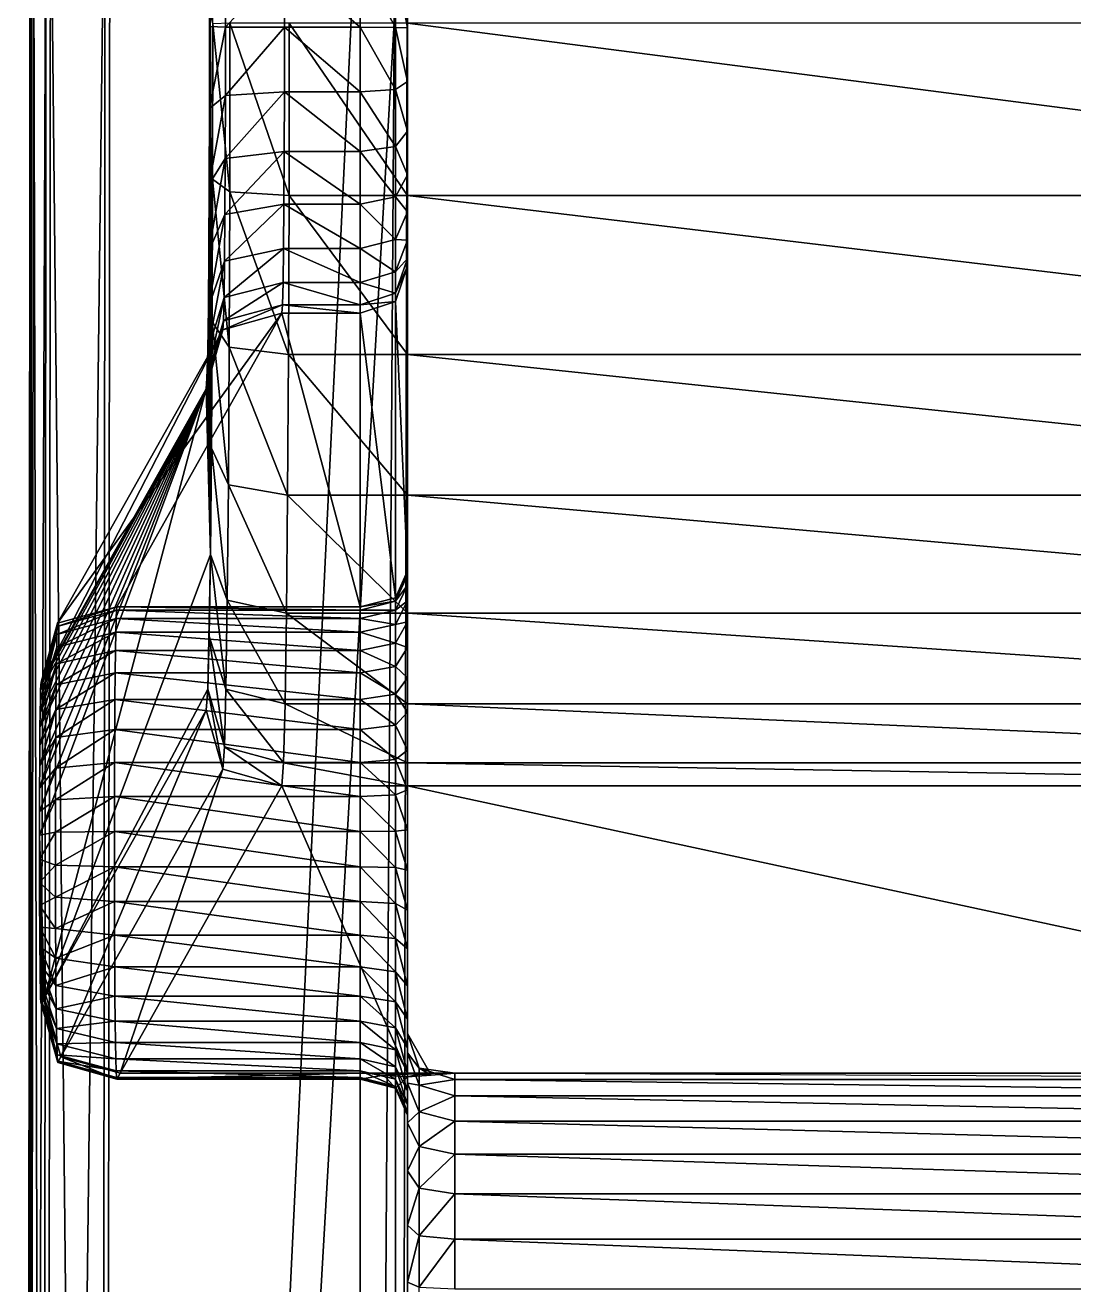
# Model space of a CAD drawing. Header units: metres. Extents: x -3624 to -92, y -1406 to 909.
# Drawn here: x -136.81 to -114.64, y 866.9 to 893.55 of the extents above; entities that cross this region are included whole.
import ezdxf

# ---------------------------------------------------------------- set-up
doc = ezdxf.new("R2010")
doc.units = ezdxf.units.M

msp = doc.modelspace()

# ---------------------------------------------------------------- linework, layer by layer
for points in [[(-132.895, 882.355, -11.167), (-132.896, 904.719, -10.972), (-132.912, 895.254, -9.413)], [(-132.895, 882.355, -11.167), (-132.843, 893.584, -16.406), (-132.896, 904.719, -10.972)], [(-136.679, 904.349, 374.429), (-136.8, 785.897, 386.853), (-136.81, 771.043, 387.781)], [(-136.679, 904.349, 374.429), (-136.81, 771.043, 387.781), (-136.741, 774.42, 380.827)], [(-136.679, 904.349, 374.429), (-136.7, 900.581, 376.565), (-136.8, 785.897, 386.853)], [(-136.679, 904.349, 374.429), (-136.741, 774.42, 380.827), (-136.739, 778.05, 380.623)], [(-136.679, 904.349, 374.429), (-136.739, 778.05, 380.623), (-136.737, 781.677, 380.374)], [(-136.679, 904.349, 374.429), (-136.737, 781.677, 380.374), (-136.734, 785.295, 380.079)], [(-136.679, 904.349, 374.429), (-136.734, 785.295, 380.079), (-136.637, 897.858, 370.232)], [(-136.7, 900.581, 376.565), (-136.704, 898.278, 377.021), (-136.8, 785.897, 386.853)], [(-128.727, 893.502, -6.995), (-128.727, 897.366, -5.108), (-128.727, 899.025, 366.645)], [(-128.727, 882.01, 353.706), (-128.727, 893.502, -6.995), (-128.727, 899.025, 366.645)], [(-128.727, 881.919, 354.549), (-128.727, 882.01, 353.706), (-128.727, 899.025, 366.645)], [(-128.727, 881.704, 355.386), (-128.727, 881.919, 354.549), (-128.727, 899.025, 366.645)], [(-128.727, 881.372, 356.175), (-128.727, 881.704, 355.386), (-128.727, 899.025, 366.645)], [(-128.727, 880.93, 356.906), (-128.727, 881.372, 356.175), (-128.727, 899.025, 366.645)], [(-128.727, 880.384, 357.566), (-128.727, 880.93, 356.906), (-128.727, 899.025, 366.645)], [(-128.727, 879.744, 358.146), (-128.727, 880.384, 357.566), (-128.727, 899.025, 366.645)], [(-128.727, 879.014, 358.632), (-128.727, 879.744, 358.146), (-128.727, 899.025, 366.645)], [(-128.727, 878.211, 358.984), (-128.727, 879.014, 358.632), (-128.727, 899.025, 366.645)], [(-128.727, 877.377, 359.211), (-128.727, 878.211, 358.984), (-128.727, 899.025, 366.645)], [(-128.727, 876.527, 359.313), (-128.727, 877.377, 359.211), (-128.727, 899.025, 366.645)], [(-128.727, 875.673, 359.291), (-128.727, 876.527, 359.313), (-128.727, 899.025, 366.645)], [(-128.727, 874.83, 359.143), (-128.727, 875.673, 359.291), (-128.727, 899.025, 366.645)], [(-128.727, 899.025, 366.645), (-128.727, 898.999, 367.01), (-128.727, 785.077, 377.504)], [(-128.727, 899.025, 366.645), (-128.727, 785.077, 377.504), (-128.727, 508.727, 368.046)], [(-128.727, 874.83, 359.143), (-128.727, 899.025, 366.645), (-128.727, 508.727, 368.046)], [(-128.727, 898.999, 367.01), (-128.727, 898.898, 367.328), (-128.727, 785.077, 377.504)], [(-128.727, 898.898, 367.328), (-128.727, 898.731, 367.612), (-128.727, 785.077, 377.504)], [(-128.727, 898.731, 367.612), (-128.727, 898.509, 367.855), (-128.727, 785.077, 377.504)], [(-136.8, 785.897, 386.853), (-136.704, 898.278, 377.021), (-136.366, 898.455, 378.264)], [(-136.366, 898.455, 378.264), (-136.463, 786.003, 388.102), (-136.8, 785.897, 386.853)], [(-136.463, 786.003, 388.102), (-136.366, 898.455, 378.264), (-135.12, 898.504, 378.623)], [(-135.12, 898.504, 378.623), (-135.216, 786.032, 388.463), (-136.463, 786.003, 388.102)], [(-128.727, 898.504, 378.623), (-128.727, 786.032, 388.463), (-135.216, 786.032, 388.463)], [(-135.216, 786.032, 388.463), (-135.12, 898.504, 378.623), (-128.727, 898.504, 378.623)], [(-128.727, 898.509, 367.855), (-128.727, 898.24, 368.046), (-128.727, 785.077, 377.504)], [(-100.545, 898.504, 378.623), (-100.545, 786.032, 388.463), (-128.727, 786.032, 388.463)], [(-128.727, 786.032, 388.463), (-128.727, 898.504, 378.623), (-100.545, 898.504, 378.623)], [(-128.727, 898.24, 368.046), (-128.727, 897.933, 368.174), (-128.727, 785.077, 377.504)], [(-136.637, 897.858, 370.232), (-136.734, 785.295, 380.079), (-136.372, 785.19, 378.837)], [(-136.372, 785.19, 378.837), (-136.275, 897.682, 368.996), (-136.637, 897.858, 370.232)], [(-128.727, 897.933, 368.174), (-128.727, 897.571, 368.231), (-128.727, 785.077, 377.504)], [(-136.275, 897.682, 368.996), (-136.372, 785.19, 378.837), (-135.118, 785.161, 378.501)], [(-135.118, 785.161, 378.501), (-135.022, 897.632, 368.661), (-136.275, 897.682, 368.996)], [(-135.118, 785.161, 378.501), (-129.727, 785.161, 378.501), (-129.727, 897.632, 368.661)], [(-129.727, 897.632, 368.661), (-135.022, 897.632, 368.661), (-135.118, 785.161, 378.501)], [(-128.977, 897.617, 368.554), (-129.727, 897.632, 368.661), (-129.727, 785.161, 378.501)], [(-129.727, 785.161, 378.501), (-128.977, 785.14, 378.252), (-128.977, 897.617, 368.554)], [(-128.727, 897.571, 368.231), (-128.977, 897.617, 368.554), (-128.977, 785.14, 378.252)], [(-128.977, 785.14, 378.252), (-128.727, 785.077, 377.504), (-128.727, 897.571, 368.231)], [(-128.727, 893.502, -6.995), (-128.727, 895.681, -6.473), (-128.727, 897.366, -5.108)], [(-128.727, 893.502, -6.995), (-128.727, 894.64, -6.854), (-128.727, 895.681, -6.473)], [(-132.91, 893.525, -9.627), (-132.912, 895.254, -9.413), (-132.574, 894.959, -8.187)], [(-132.895, 882.355, -11.167), (-132.912, 895.254, -9.413), (-132.91, 893.525, -9.627)], [(-132.574, 894.959, -8.187), (-132.572, 893.514, -8.366), (-132.91, 893.525, -9.627)], [(-132.572, 893.514, -8.366), (-132.574, 894.959, -8.187), (-131.327, 894.876, -7.832)], [(-131.327, 894.876, -7.832), (-131.325, 893.511, -8.001), (-132.572, 893.514, -8.366)], [(-131.327, 894.876, -7.832), (-129.727, 894.876, -7.832), (-129.727, 893.511, -8.001)], [(-129.727, 893.511, -8.001), (-131.325, 893.511, -8.001), (-131.327, 894.876, -7.832)], [(-129.727, 894.876, -7.832), (-128.977, 894.817, -7.588), (-128.977, 893.508, -7.75)], [(-128.977, 893.508, -7.75), (-129.727, 893.511, -8.001), (-129.727, 894.876, -7.832)], [(-128.977, 894.817, -7.588), (-128.727, 894.64, -6.854), (-128.727, 893.502, -6.995)], [(-128.727, 893.502, -6.995), (-128.977, 893.508, -7.75), (-128.977, 894.817, -7.588)], [(-132.912, 891.792, -9.444), (-132.91, 893.525, -9.627), (-132.572, 893.514, -8.366)], [(-132.895, 882.355, -11.167), (-132.91, 893.525, -9.627), (-132.912, 891.792, -9.444)], [(-132.572, 893.514, -8.366), (-132.574, 892.066, -8.212), (-132.912, 891.792, -9.444)], [(-132.895, 882.355, -11.167), (-132.857, 887.28, -15.014), (-132.843, 893.584, -16.406)], [(-132.857, 887.28, -15.014), (-132.847, 890.299, -16.059), (-132.843, 893.584, -16.406)], [(-132.843, 893.584, -16.406), (-132.847, 890.299, -16.059), (-132.485, 890.026, -17.283)], [(-132.485, 890.026, -17.283), (-132.481, 893.595, -17.661), (-132.843, 893.584, -16.406)], [(-132.574, 892.066, -8.212), (-132.572, 893.514, -8.366), (-131.325, 893.511, -8.001)], [(-131.325, 893.511, -8.001), (-131.327, 892.143, -7.856), (-132.574, 892.066, -8.212)], [(-132.481, 893.595, -17.661), (-132.485, 890.026, -17.283), (-131.231, 889.949, -17.615)], [(-131.231, 889.949, -17.615), (-131.227, 893.598, -18.001), (-132.481, 893.595, -17.661)], [(-129.727, 892.143, -7.856), (-131.327, 892.143, -7.856), (-131.325, 893.511, -8.001)], [(-131.325, 893.511, -8.001), (-129.727, 893.511, -8.001), (-129.727, 892.143, -7.856)], [(-131.227, 893.598, -18.001), (-131.231, 889.949, -17.615), (-128.727, 889.949, -17.615)], [(-128.727, 889.949, -17.615), (-128.727, 893.598, -18.001), (-131.227, 893.598, -18.001)], [(-129.727, 893.511, -8.001), (-128.977, 893.508, -7.75), (-128.977, 892.197, -7.611)], [(-128.977, 892.197, -7.611), (-129.727, 892.143, -7.856), (-129.727, 893.511, -8.001)], [(-128.977, 893.508, -7.75), (-128.727, 893.502, -6.995), (-128.727, 892.361, -6.874)], [(-128.727, 892.361, -6.874), (-128.977, 892.197, -7.611), (-128.977, 893.508, -7.75)], [(-100.545, 889.949, -17.615), (-100.545, 893.598, -18.001), (-128.727, 893.598, -18.001)], [(-128.727, 893.598, -18.001), (-128.727, 889.949, -17.615), (-100.545, 889.949, -17.615)], [(-128.727, 891.314, -6.512), (-128.727, 892.361, -6.874), (-128.727, 893.502, -6.995)], [(-128.727, 889.605, -5.176), (-128.727, 891.314, -6.512), (-128.727, 893.502, -6.995)], [(-128.727, 882.01, 353.706), (-128.727, 889.605, -5.176), (-128.727, 893.502, -6.995)], [(-132.578, 890.731, -7.751), (-132.574, 892.066, -8.212), (-131.327, 892.143, -7.856)], [(-131.327, 892.143, -7.856), (-131.331, 890.882, -7.42), (-132.578, 890.731, -7.751)], [(-129.727, 890.882, -7.42), (-131.331, 890.882, -7.42), (-131.327, 892.143, -7.856)], [(-131.327, 892.143, -7.856), (-129.727, 892.143, -7.856), (-129.727, 890.882, -7.42)], [(-129.727, 892.143, -7.856), (-128.977, 892.197, -7.611), (-128.977, 890.99, -7.193)], [(-128.977, 890.99, -7.193), (-129.727, 890.882, -7.42), (-129.727, 892.143, -7.856)], [(-128.977, 892.197, -7.611), (-128.727, 892.361, -6.874), (-128.727, 891.314, -6.512)], [(-128.727, 891.314, -6.512), (-128.977, 890.99, -7.193), (-128.977, 892.197, -7.611)], [(-132.917, 890.191, -8.89), (-132.912, 891.792, -9.444), (-132.574, 892.066, -8.212)], [(-132.574, 892.066, -8.212), (-132.578, 890.731, -7.751), (-132.917, 890.191, -8.89)], [(-132.895, 882.355, -11.167), (-132.912, 891.792, -9.444), (-132.917, 890.191, -8.89)], [(-128.977, 890.99, -7.193), (-128.727, 891.314, -6.512), (-128.727, 890.385, -5.936)], [(-128.727, 889.605, -5.176), (-128.727, 890.385, -5.936), (-128.727, 891.314, -6.512)], [(-132.585, 889.549, -7.018), (-132.578, 890.731, -7.751), (-131.331, 890.882, -7.42)], [(-131.331, 890.882, -7.42), (-131.338, 889.766, -6.729), (-132.585, 889.549, -7.018)], [(-129.727, 889.766, -6.729), (-131.338, 889.766, -6.729), (-131.331, 890.882, -7.42)], [(-131.331, 890.882, -7.42), (-129.727, 890.882, -7.42), (-129.727, 889.766, -6.729)], [(-129.727, 890.882, -7.42), (-128.977, 890.99, -7.193), (-128.977, 889.92, -6.531)], [(-128.977, 889.92, -6.531), (-129.727, 889.766, -6.729), (-129.727, 890.882, -7.42)], [(-128.727, 890.385, -5.936), (-128.977, 889.92, -6.531), (-128.977, 890.99, -7.193)], [(-132.926, 888.774, -8.013), (-132.917, 890.191, -8.89), (-132.578, 890.731, -7.751)], [(-132.578, 890.731, -7.751), (-132.585, 889.549, -7.018), (-132.926, 888.774, -8.013)], [(-132.847, 890.299, -16.059), (-132.857, 887.28, -15.014), (-132.496, 886.74, -16.147)], [(-132.496, 886.74, -16.147), (-132.485, 890.026, -17.283), (-132.847, 890.299, -16.059)], [(-128.977, 889.92, -6.531), (-128.727, 890.385, -5.936), (-128.727, 889.605, -5.176)], [(-132.895, 882.355, -11.167), (-132.917, 890.191, -8.89), (-132.926, 888.774, -8.013)], [(-132.485, 890.026, -17.283), (-132.496, 886.74, -16.147), (-131.243, 886.588, -16.453)], [(-131.243, 886.588, -16.453), (-131.231, 889.949, -17.615), (-132.485, 890.026, -17.283)], [(-132.595, 888.558, -6.053), (-132.585, 889.549, -7.018), (-131.338, 889.766, -6.729)], [(-131.338, 889.766, -6.729), (-131.347, 888.829, -5.816), (-132.595, 888.558, -6.053)], [(-129.727, 888.829, -5.816), (-131.347, 888.829, -5.816), (-131.338, 889.766, -6.729)], [(-131.338, 889.766, -6.729), (-129.727, 889.766, -6.729), (-129.727, 888.829, -5.816)], [(-131.231, 889.949, -17.615), (-131.243, 886.588, -16.453), (-128.727, 886.588, -16.453)], [(-128.727, 886.588, -16.453), (-128.727, 889.949, -17.615), (-131.231, 889.949, -17.615)], [(-129.727, 889.766, -6.729), (-128.977, 889.92, -6.531), (-128.977, 889.023, -5.656)], [(-128.977, 889.023, -5.656), (-129.727, 888.829, -5.816), (-129.727, 889.766, -6.729)], [(-128.727, 889.605, -5.176), (-128.977, 889.023, -5.656), (-128.977, 889.92, -6.531)], [(-100.545, 886.588, -16.453), (-100.545, 889.949, -17.615), (-128.727, 889.949, -17.615)], [(-128.727, 889.949, -17.615), (-128.727, 886.588, -16.453), (-100.545, 886.588, -16.453)], [(-132.937, 887.587, -6.856), (-132.926, 888.774, -8.013), (-132.585, 889.549, -7.018)], [(-132.585, 889.549, -7.018), (-132.595, 888.558, -6.053), (-132.937, 887.587, -6.856)], [(-128.977, 889.023, -5.656), (-128.727, 889.605, -5.176), (-128.727, 889.005, -4.263)], [(-128.727, 888.616, -3.225), (-128.727, 889.005, -4.263), (-128.727, 889.605, -5.176)], [(-128.727, 882.01, 353.706), (-128.727, 888.616, -3.225), (-128.727, 889.605, -5.176)], [(-129.727, 888.829, -5.816), (-128.977, 889.023, -5.656), (-128.977, 888.332, -4.605)], [(-128.727, 889.005, -4.263), (-128.977, 888.332, -4.605), (-128.977, 889.023, -5.656)], [(-128.977, 888.332, -4.605), (-128.727, 889.005, -4.263), (-128.727, 888.616, -3.225)], [(-132.895, 882.355, -11.167), (-132.926, 888.774, -8.013), (-132.937, 887.587, -6.856)], [(-132.606, 887.794, -4.89), (-132.595, 888.558, -6.053), (-131.347, 888.829, -5.816)], [(-131.347, 888.829, -5.816), (-131.358, 888.108, -4.719), (-132.606, 887.794, -4.89)], [(-129.727, 888.108, -4.719), (-131.358, 888.108, -4.719), (-131.347, 888.829, -5.816)], [(-131.347, 888.829, -5.816), (-129.727, 888.829, -5.816), (-129.727, 888.108, -4.719)], [(-128.977, 888.332, -4.605), (-129.727, 888.108, -4.719), (-129.727, 888.829, -5.816)], [(-132.95, 886.673, -5.463), (-132.937, 887.587, -6.856), (-132.595, 888.558, -6.053)], [(-132.595, 888.558, -6.053), (-132.606, 887.794, -4.89), (-132.95, 886.673, -5.463)], [(-128.727, 888.616, -3.225), (-128.977, 887.884, -3.409), (-128.977, 888.332, -4.605)], [(-128.977, 887.884, -3.409), (-128.727, 888.616, -3.225), (-128.727, 888.458, -2.031)], [(-128.727, 888.458, -2.031), (-128.977, 887.709, -2.087), (-128.977, 887.884, -3.409)], [(-128.977, 887.709, -2.087), (-128.727, 888.458, -2.031), (-128.727, 882.01, 353.706)], [(-128.727, 882.01, 353.706), (-128.727, 888.458, -2.031), (-128.727, 888.616, -3.225)], [(-129.727, 888.108, -4.719), (-128.977, 888.332, -4.605), (-128.977, 887.884, -3.409)], [(-132.619, 887.298, -3.568), (-132.606, 887.794, -4.89), (-131.358, 888.108, -4.719)], [(-131.358, 888.108, -4.719), (-131.37, 887.64, -3.47), (-132.619, 887.298, -3.568)], [(-129.727, 887.64, -3.47), (-131.37, 887.64, -3.47), (-131.358, 888.108, -4.719)], [(-131.358, 888.108, -4.719), (-129.727, 888.108, -4.719), (-129.727, 887.64, -3.47)], [(-128.977, 887.884, -3.409), (-129.727, 887.64, -3.47), (-129.727, 888.108, -4.719)], [(-129.727, 887.64, -3.47), (-128.977, 887.884, -3.409), (-128.977, 887.709, -2.087)], [(-132.966, 886.078, -3.877), (-132.95, 886.673, -5.463), (-132.606, 887.794, -4.89)], [(-132.606, 887.794, -4.89), (-132.619, 887.298, -3.568), (-132.966, 886.078, -3.877)], [(-132.633, 887.109, -2.144), (-132.619, 887.298, -3.568), (-131.37, 887.64, -3.47)], [(-131.37, 887.64, -3.47), (-131.383, 887.459, -2.105), (-132.633, 887.109, -2.144)], [(-129.727, 887.459, -2.105), (-131.383, 887.459, -2.105), (-131.37, 887.64, -3.47)], [(-131.37, 887.64, -3.47), (-129.727, 887.64, -3.47), (-129.727, 887.459, -2.105)], [(-128.977, 887.709, -2.087), (-129.727, 887.459, -2.105), (-129.727, 887.64, -3.47)], [(-129.727, 887.459, -2.105), (-128.977, 887.709, -2.087), (-128.977, 881.439, 353.674)], [(-128.727, 882.01, 353.706), (-128.977, 881.439, 353.674), (-128.977, 887.709, -2.087)], [(-136.124, 880.9, 353.632), (-132.633, 887.109, -2.144), (-131.383, 887.459, -2.105)], [(-131.383, 887.459, -2.105), (-134.875, 881.249, 353.664), (-136.124, 880.9, 353.632)], [(-129.727, 881.249, 353.663), (-134.875, 881.249, 353.664), (-131.383, 887.459, -2.105)], [(-132.895, 882.355, -11.167), (-132.937, 887.587, -6.856), (-132.95, 886.673, -5.463)], [(-131.383, 887.459, -2.105), (-129.727, 887.459, -2.105), (-129.727, 881.249, 353.663)], [(-128.977, 881.439, 353.674), (-129.727, 881.249, 353.663), (-129.727, 887.459, -2.105)], [(-136.474, 879.651, 353.559), (-132.982, 885.861, -2.241), (-132.633, 887.109, -2.144)], [(-132.633, 887.109, -2.144), (-136.124, 880.9, 353.632), (-136.474, 879.651, 353.559)], [(-132.982, 885.861, -2.241), (-132.966, 886.078, -3.877), (-132.619, 887.298, -3.568)], [(-132.619, 887.298, -3.568), (-132.633, 887.109, -2.144), (-132.982, 885.861, -2.241)], [(-132.895, 882.355, -11.167), (-132.873, 884.603, -13.356), (-132.857, 887.28, -15.014)], [(-132.857, 887.28, -15.014), (-132.873, 884.603, -13.356), (-132.513, 883.828, -14.343)], [(-132.513, 883.828, -14.343), (-132.496, 886.74, -16.147), (-132.857, 887.28, -15.014)], [(-132.895, 882.355, -11.167), (-132.95, 886.673, -5.463), (-132.966, 886.078, -3.877)], [(-132.496, 886.74, -16.147), (-132.513, 883.828, -14.343), (-131.261, 883.611, -14.608)], [(-131.261, 883.611, -14.608), (-131.243, 886.588, -16.453), (-132.496, 886.74, -16.147)], [(-131.243, 886.588, -16.453), (-131.261, 883.611, -14.608), (-128.727, 883.611, -14.608)], [(-128.727, 883.611, -14.608), (-128.727, 886.588, -16.453), (-131.243, 886.588, -16.453)], [(-100.545, 883.611, -14.608), (-100.545, 886.588, -16.453), (-128.727, 886.588, -16.453)], [(-128.727, 886.588, -16.453), (-128.727, 883.611, -14.608), (-100.545, 883.611, -14.608)], [(-132.982, 885.861, -2.241), (-132.895, 882.355, -11.167), (-132.966, 886.078, -3.877)], [(-132.982, 885.861, -2.241), (-136.505, 877.407, 356.754), (-136.507, 876.916, 356.891)], [(-132.982, 885.861, -2.241), (-136.507, 876.916, 356.891), (-136.507, 876.414, 356.953)], [(-132.982, 885.861, -2.241), (-136.507, 876.414, 356.953), (-136.403, 872.975, 346.4)], [(-132.982, 885.861, -2.241), (-136.503, 877.879, 356.54), (-136.505, 877.407, 356.754)], [(-132.982, 885.861, -2.241), (-136.5, 878.313, 356.258), (-136.503, 877.879, 356.54)], [(-132.982, 885.861, -2.241), (-136.497, 878.694, 355.919), (-136.5, 878.313, 356.258)], [(-132.982, 885.861, -2.241), (-136.493, 879.017, 355.53), (-136.497, 878.694, 355.919)], [(-132.982, 885.861, -2.241), (-136.489, 879.278, 355.097), (-136.493, 879.017, 355.53)], [(-132.982, 885.861, -2.241), (-136.484, 879.473, 354.631), (-136.489, 879.278, 355.097)], [(-132.982, 885.861, -2.241), (-136.48, 879.597, 354.136), (-136.484, 879.473, 354.631)], [(-132.982, 885.861, -2.241), (-136.474, 879.651, 353.559), (-136.48, 879.597, 354.136)], [(-132.982, 885.861, -2.241), (-136.403, 872.975, 346.4), (-132.895, 882.355, -11.167)], [(-132.873, 884.603, -13.356), (-132.895, 882.355, -11.167), (-132.537, 881.385, -11.964)], [(-132.537, 881.385, -11.964), (-132.513, 883.828, -14.343), (-132.873, 884.603, -13.356)], [(-132.513, 883.828, -14.343), (-132.537, 881.385, -11.964), (-131.285, 881.114, -12.175)], [(-131.285, 881.114, -12.175), (-131.261, 883.611, -14.608), (-132.513, 883.828, -14.343)], [(-131.261, 883.611, -14.608), (-131.285, 881.114, -12.175), (-128.727, 881.114, -12.175)], [(-128.727, 881.114, -12.175), (-128.727, 883.611, -14.608), (-131.261, 883.611, -14.608)], [(-100.545, 881.114, -12.175), (-100.545, 883.611, -14.608), (-128.727, 883.611, -14.608)], [(-128.727, 883.611, -14.608), (-128.727, 881.114, -12.175), (-100.545, 881.114, -12.175)], [(-136.403, 872.975, 346.4), (-132.95, 879.505, -5.542), (-132.895, 882.355, -11.167)], [(-132.95, 879.505, -5.542), (-132.92, 880.627, -8.534), (-132.895, 882.355, -11.167)], [(-132.895, 882.355, -11.167), (-132.92, 880.627, -8.534), (-132.565, 879.506, -9.1)], [(-132.565, 879.506, -9.1), (-132.537, 881.385, -11.964), (-132.895, 882.355, -11.167)], [(-128.977, 881.439, 353.674), (-128.727, 882.01, 353.706), (-128.727, 881.919, 354.549)], [(-128.727, 881.919, 354.549), (-128.977, 881.363, 354.454), (-128.977, 881.439, 353.674)], [(-128.977, 881.363, 354.454), (-128.727, 881.919, 354.549), (-128.727, 881.704, 355.386)], [(-128.727, 881.704, 355.386), (-128.977, 881.173, 355.21), (-128.977, 881.363, 354.454)], [(-128.977, 881.173, 355.21), (-128.727, 881.704, 355.386), (-128.727, 881.372, 356.175)], [(-136.132, 880.832, 354.351), (-136.124, 880.9, 353.632), (-134.875, 881.249, 353.664)], [(-134.875, 881.249, 353.664), (-134.882, 881.178, 354.422), (-136.132, 880.832, 354.351)], [(-129.727, 881.178, 354.422), (-134.882, 881.178, 354.422), (-134.875, 881.249, 353.664)], [(-134.875, 881.249, 353.664), (-129.727, 881.249, 353.663), (-129.727, 881.178, 354.422)], [(-132.537, 881.385, -11.964), (-132.565, 879.506, -9.1), (-131.313, 879.192, -9.247)], [(-131.313, 879.192, -9.247), (-131.285, 881.114, -12.175), (-132.537, 881.385, -11.964)], [(-129.727, 881.249, 353.663), (-128.977, 881.439, 353.674), (-128.977, 881.363, 354.454)], [(-128.977, 881.363, 354.454), (-129.727, 881.178, 354.422), (-129.727, 881.249, 353.663)], [(-129.727, 881.178, 354.422), (-128.977, 881.363, 354.454), (-128.977, 881.173, 355.21)], [(-128.727, 881.372, 356.175), (-128.977, 880.874, 355.923), (-128.977, 881.173, 355.21)], [(-128.977, 880.874, 355.923), (-128.727, 881.372, 356.175), (-128.727, 880.93, 356.906)], [(-136.144, 880.396, 355.668), (-136.138, 880.663, 355.028), (-134.889, 880.996, 355.151)], [(-134.889, 880.996, 355.151), (-134.896, 880.709, 355.839), (-136.144, 880.396, 355.668)], [(-136.138, 880.663, 355.028), (-136.132, 880.832, 354.351), (-134.882, 881.178, 354.422)], [(-134.882, 881.178, 354.422), (-134.889, 880.996, 355.151), (-136.138, 880.663, 355.028)], [(-129.727, 880.709, 355.839), (-134.896, 880.709, 355.839), (-134.889, 880.996, 355.151)], [(-129.727, 880.996, 355.151), (-134.889, 880.996, 355.151), (-134.882, 881.178, 354.422)], [(-134.889, 880.996, 355.151), (-129.727, 880.996, 355.151), (-129.727, 880.709, 355.839)], [(-134.882, 881.178, 354.422), (-129.727, 881.178, 354.422), (-129.727, 880.996, 355.151)], [(-131.285, 881.114, -12.175), (-131.313, 879.192, -9.247), (-128.727, 879.192, -9.247)], [(-128.727, 879.192, -9.247), (-128.727, 881.114, -12.175), (-131.285, 881.114, -12.175)], [(-128.977, 881.173, 355.21), (-129.727, 880.996, 355.151), (-129.727, 881.178, 354.422)], [(-129.727, 880.996, 355.151), (-128.977, 881.173, 355.21), (-128.977, 880.874, 355.923)], [(-128.977, 880.874, 355.923), (-129.727, 880.709, 355.839), (-129.727, 880.996, 355.151)], [(-100.545, 879.192, -9.247), (-100.545, 881.114, -12.175), (-128.727, 881.114, -12.175)], [(-128.727, 881.114, -12.175), (-128.727, 879.192, -9.247), (-100.545, 879.192, -9.247)], [(-136.484, 879.473, 354.631), (-136.48, 879.597, 354.136), (-136.132, 880.832, 354.351)], [(-136.132, 880.832, 354.351), (-136.138, 880.663, 355.028), (-136.484, 879.473, 354.631)], [(-136.48, 879.597, 354.136), (-136.474, 879.651, 353.559), (-136.124, 880.9, 353.632)], [(-136.124, 880.9, 353.632), (-136.132, 880.832, 354.351), (-136.48, 879.597, 354.136)], [(-136.15, 880.038, 356.26), (-136.144, 880.396, 355.668), (-134.896, 880.709, 355.839)], [(-134.896, 880.709, 355.839), (-134.902, 880.324, 356.475), (-136.15, 880.038, 356.26)], [(-129.727, 880.324, 356.475), (-134.902, 880.324, 356.475), (-134.896, 880.709, 355.839)], [(-134.896, 880.709, 355.839), (-129.727, 880.709, 355.839), (-129.727, 880.324, 356.475)], [(-129.727, 880.709, 355.839), (-128.977, 880.874, 355.923), (-128.977, 880.476, 356.583)], [(-128.977, 880.476, 356.583), (-129.727, 880.324, 356.475), (-129.727, 880.709, 355.839)], [(-128.727, 880.93, 356.906), (-128.977, 880.476, 356.583), (-128.977, 880.874, 355.923)], [(-128.977, 880.476, 356.583), (-128.727, 880.93, 356.906), (-128.727, 880.384, 357.566)], [(-136.489, 879.278, 355.097), (-136.484, 879.473, 354.631), (-136.138, 880.663, 355.028)], [(-136.138, 880.663, 355.028), (-136.144, 880.396, 355.668), (-136.489, 879.278, 355.097)], [(-132.92, 880.627, -8.534), (-132.95, 879.505, -5.542), (-132.597, 878.284, -5.845)], [(-132.597, 878.284, -5.845), (-132.565, 879.506, -9.1), (-132.92, 880.627, -8.534)], [(-129.727, 880.324, 356.475), (-128.977, 880.476, 356.583), (-128.977, 879.982, 357.178)], [(-128.727, 880.384, 357.566), (-128.977, 879.982, 357.178), (-128.977, 880.476, 356.583)], [(-136.493, 879.017, 355.53), (-136.489, 879.278, 355.097), (-136.144, 880.396, 355.668)], [(-136.144, 880.396, 355.668), (-136.15, 880.038, 356.26), (-136.493, 879.017, 355.53)], [(-136.155, 879.596, 356.793), (-136.15, 880.038, 356.26), (-134.902, 880.324, 356.475)], [(-134.902, 880.324, 356.475), (-134.908, 879.848, 357.049), (-136.155, 879.596, 356.793)], [(-129.727, 879.848, 357.049), (-134.908, 879.848, 357.049), (-134.902, 880.324, 356.475)], [(-134.902, 880.324, 356.475), (-129.727, 880.324, 356.475), (-129.727, 879.848, 357.049)], [(-128.977, 879.982, 357.178), (-129.727, 879.848, 357.049), (-129.727, 880.324, 356.475)], [(-128.977, 879.982, 357.178), (-128.727, 880.384, 357.566), (-128.727, 879.744, 358.146)], [(-136.497, 878.694, 355.919), (-136.493, 879.017, 355.53), (-136.15, 880.038, 356.26)], [(-136.15, 880.038, 356.26), (-136.155, 879.596, 356.793), (-136.497, 878.694, 355.919)], [(-129.727, 879.848, 357.049), (-128.977, 879.982, 357.178), (-128.977, 879.401, 357.698)], [(-128.727, 879.744, 358.146), (-128.977, 879.401, 357.698), (-128.977, 879.982, 357.178)], [(-136.16, 879.074, 357.258), (-136.155, 879.596, 356.793), (-134.908, 879.848, 357.049)], [(-134.908, 879.848, 357.049), (-134.913, 879.288, 357.549), (-136.16, 879.074, 357.258)], [(-129.727, 879.288, 357.549), (-134.913, 879.288, 357.549), (-134.908, 879.848, 357.049)], [(-134.908, 879.848, 357.049), (-129.727, 879.848, 357.049), (-129.727, 879.288, 357.549)], [(-128.977, 879.401, 357.698), (-129.727, 879.288, 357.549), (-129.727, 879.848, 357.049)], [(-128.977, 879.401, 357.698), (-128.727, 879.744, 358.146), (-128.727, 879.014, 358.632)], [(-136.5, 878.313, 356.258), (-136.497, 878.694, 355.919), (-136.155, 879.596, 356.793)], [(-136.155, 879.596, 356.793), (-136.16, 879.074, 357.258), (-136.5, 878.313, 356.258)], [(-136.403, 872.975, 346.4), (-132.983, 879.059, -2.177), (-132.95, 879.505, -5.542)], [(-132.95, 879.505, -5.542), (-132.983, 879.059, -2.177), (-132.632, 877.811, -2.267)], [(-132.632, 877.811, -2.267), (-132.597, 878.284, -5.845), (-132.95, 879.505, -5.542)], [(-132.565, 879.506, -9.1), (-132.597, 878.284, -5.845), (-131.346, 877.942, -5.918)], [(-131.346, 877.942, -5.918), (-131.313, 879.192, -9.247), (-132.565, 879.506, -9.1)], [(-129.727, 879.288, 357.549), (-128.977, 879.401, 357.698), (-128.977, 878.74, 358.131)], [(-128.727, 879.014, 358.632), (-128.977, 878.74, 358.131), (-128.977, 879.401, 357.698)], [(-136.503, 877.879, 356.54), (-136.5, 878.313, 356.258), (-136.16, 879.074, 357.258)], [(-136.16, 879.074, 357.258), (-136.164, 878.48, 357.644), (-136.503, 877.879, 356.54)], [(-136.164, 878.48, 357.644), (-136.16, 879.074, 357.258), (-134.913, 879.288, 357.549)], [(-134.913, 879.288, 357.549), (-134.917, 878.649, 357.964), (-136.164, 878.48, 357.644)], [(-129.727, 878.649, 357.964), (-134.917, 878.649, 357.964), (-134.913, 879.288, 357.549)], [(-134.913, 879.288, 357.549), (-129.727, 879.288, 357.549), (-129.727, 878.649, 357.964)], [(-131.313, 879.192, -9.247), (-131.346, 877.942, -5.918), (-128.727, 877.942, -5.918)], [(-128.727, 877.942, -5.918), (-128.727, 879.192, -9.247), (-131.313, 879.192, -9.247)], [(-128.977, 878.74, 358.131), (-129.727, 878.649, 357.964), (-129.727, 879.288, 357.549)], [(-100.545, 877.942, -5.918), (-100.545, 879.192, -9.247), (-128.727, 879.192, -9.247)], [(-128.727, 879.192, -9.247), (-128.727, 877.942, -5.918), (-100.545, 877.942, -5.918)], [(-132.983, 879.059, -2.177), (-136.403, 872.975, 346.4), (-136.053, 871.726, 346.382)], [(-136.053, 871.726, 346.382), (-132.632, 877.811, -2.267), (-132.983, 879.059, -2.177)], [(-128.977, 878.74, 358.131), (-128.727, 879.014, 358.632), (-128.727, 878.211, 358.984)], [(-136.167, 877.834, 357.935), (-136.164, 878.48, 357.644), (-134.917, 878.649, 357.964)], [(-134.917, 878.649, 357.964), (-134.92, 877.955, 358.278), (-136.167, 877.834, 357.935)], [(-129.727, 877.955, 358.278), (-134.92, 877.955, 358.278), (-134.917, 878.649, 357.964)], [(-134.917, 878.649, 357.964), (-129.727, 878.649, 357.964), (-129.727, 877.955, 358.278)], [(-129.727, 878.649, 357.964), (-128.977, 878.74, 358.131), (-128.977, 878.019, 358.454)], [(-128.977, 878.019, 358.454), (-129.727, 877.955, 358.278), (-129.727, 878.649, 357.964)], [(-128.727, 878.211, 358.984), (-128.977, 878.019, 358.454), (-128.977, 878.74, 358.131)], [(-136.505, 877.407, 356.754), (-136.503, 877.879, 356.54), (-136.164, 878.48, 357.644)], [(-136.164, 878.48, 357.644), (-136.167, 877.834, 357.935), (-136.505, 877.407, 356.754)], [(-132.597, 878.284, -5.845), (-132.632, 877.811, -2.267), (-131.382, 877.461, -2.281)], [(-131.382, 877.461, -2.281), (-131.346, 877.942, -5.918), (-132.597, 878.284, -5.845)], [(-129.727, 877.955, 358.278), (-128.977, 878.019, 358.454), (-128.977, 877.268, 358.662)], [(-128.977, 878.019, 358.454), (-128.727, 878.211, 358.984), (-128.727, 877.377, 359.211)], [(-128.727, 877.377, 359.211), (-128.977, 877.268, 358.662), (-128.977, 878.019, 358.454)], [(-136.507, 876.916, 356.891), (-136.505, 877.407, 356.754), (-136.167, 877.834, 357.935)], [(-136.167, 877.834, 357.935), (-136.168, 877.162, 358.123), (-136.507, 876.916, 356.891)], [(-136.168, 877.162, 358.123), (-136.167, 877.834, 357.935), (-134.92, 877.955, 358.278)], [(-134.92, 877.955, 358.278), (-134.922, 877.231, 358.48), (-136.168, 877.162, 358.123)], [(-132.632, 877.811, -2.267), (-136.053, 871.726, 346.382), (-134.803, 871.375, 346.388)], [(-129.727, 877.231, 358.48), (-134.922, 877.231, 358.48), (-134.92, 877.955, 358.278)], [(-134.92, 877.955, 358.278), (-129.727, 877.955, 358.278), (-129.727, 877.231, 358.48)], [(-134.803, 871.375, 346.388), (-131.382, 877.461, -2.281), (-132.632, 877.811, -2.267)], [(-131.346, 877.942, -5.918), (-131.382, 877.461, -2.281), (-128.727, 877.461, -2.281)], [(-128.727, 877.461, -2.281), (-128.727, 877.942, -5.918), (-131.346, 877.942, -5.918)], [(-128.977, 877.268, 358.662), (-129.727, 877.231, 358.48), (-129.727, 877.955, 358.278)], [(-100.545, 877.461, -2.281), (-100.545, 877.942, -5.918), (-128.727, 877.942, -5.918)], [(-128.727, 877.942, -5.918), (-128.727, 877.461, -2.281), (-100.545, 877.461, -2.281)], [(-136.169, 876.475, 358.208), (-136.168, 877.162, 358.123), (-134.922, 877.231, 358.48)], [(-134.922, 877.231, 358.48), (-134.923, 876.491, 358.571), (-136.169, 876.475, 358.208)], [(-129.727, 876.491, 358.571), (-134.923, 876.491, 358.571), (-134.922, 877.231, 358.48)], [(-134.922, 877.231, 358.48), (-129.727, 877.231, 358.48), (-129.727, 876.491, 358.571)], [(-131.382, 877.461, -2.281), (-134.803, 871.375, 346.388), (-128.727, 871.375, 346.388)], [(-128.727, 871.375, 346.388), (-128.727, 877.461, -2.281), (-131.382, 877.461, -2.281)], [(-129.727, 877.231, 358.48), (-128.977, 877.268, 358.662), (-128.977, 876.5, 358.756)], [(-128.977, 876.5, 358.756), (-129.727, 876.491, 358.571), (-129.727, 877.231, 358.48)], [(-128.977, 877.268, 358.662), (-128.727, 877.377, 359.211), (-128.727, 876.527, 359.313)], [(-128.727, 876.527, 359.313), (-128.977, 876.5, 358.756), (-128.977, 877.268, 358.662)], [(-100.545, 871.375, 346.388), (-100.545, 877.461, -2.281), (-128.727, 877.461, -2.281)], [(-128.727, 877.461, -2.281), (-128.727, 871.375, 346.388), (-100.545, 871.375, 346.388)], [(-136.507, 876.414, 356.953), (-136.507, 876.916, 356.891), (-136.168, 877.162, 358.123)], [(-136.168, 877.162, 358.123), (-136.169, 876.475, 358.208), (-136.507, 876.414, 356.953)], [(-136.507, 875.91, 356.939), (-136.507, 876.414, 356.953), (-136.169, 876.475, 358.208)], [(-136.169, 876.475, 358.208), (-136.169, 875.783, 358.19), (-136.507, 875.91, 356.939)], [(-136.507, 876.414, 356.953), (-136.507, 875.91, 356.939), (-136.403, 872.975, 346.4)], [(-136.169, 875.783, 358.19), (-136.169, 876.475, 358.208), (-134.923, 876.491, 358.571)], [(-134.923, 876.491, 358.571), (-134.923, 875.748, 358.551), (-136.169, 875.783, 358.19)], [(-134.923, 876.491, 358.571), (-129.727, 876.491, 358.571), (-129.727, 875.748, 358.551)], [(-129.727, 875.748, 358.551), (-134.923, 875.748, 358.551), (-134.923, 876.491, 358.571)], [(-129.727, 876.491, 358.571), (-128.977, 876.5, 358.756), (-128.977, 875.729, 358.736)], [(-128.977, 875.729, 358.736), (-129.727, 875.748, 358.551), (-129.727, 876.491, 358.571)], [(-128.977, 876.5, 358.756), (-128.727, 876.527, 359.313), (-128.727, 875.673, 359.291)], [(-128.727, 875.673, 359.291), (-128.977, 875.729, 358.736), (-128.977, 876.5, 358.756)], [(-136.506, 875.411, 356.851), (-136.507, 875.91, 356.939), (-136.169, 875.783, 358.19)], [(-136.507, 875.91, 356.939), (-136.506, 875.411, 356.851), (-136.403, 872.975, 346.4)], [(-136.169, 875.783, 358.19), (-136.168, 875.101, 358.069), (-136.506, 875.411, 356.851)], [(-136.168, 875.101, 358.069), (-136.169, 875.783, 358.19), (-134.923, 875.748, 358.551)], [(-134.923, 875.748, 358.551), (-134.921, 875.014, 358.421), (-136.168, 875.101, 358.069)], [(-134.923, 875.748, 358.551), (-129.727, 875.748, 358.551), (-129.727, 875.014, 358.421)], [(-129.727, 875.014, 358.421), (-134.921, 875.014, 358.421), (-134.923, 875.748, 358.551)], [(-129.727, 875.748, 358.551), (-128.977, 875.729, 358.736), (-128.977, 874.968, 358.602)], [(-128.977, 874.968, 358.602), (-129.727, 875.014, 358.421), (-129.727, 875.748, 358.551)], [(-128.977, 875.729, 358.736), (-128.727, 875.673, 359.291), (-128.727, 874.83, 359.143)], [(-128.727, 874.83, 359.143), (-128.977, 874.968, 358.602), (-128.977, 875.729, 358.736)], [(-136.504, 874.928, 356.688), (-136.506, 875.411, 356.851), (-136.168, 875.101, 358.069)], [(-136.506, 875.411, 356.851), (-136.504, 874.928, 356.688), (-136.403, 872.975, 346.4)], [(-136.168, 875.101, 358.069), (-136.166, 874.439, 357.846), (-136.504, 874.928, 356.688)], [(-136.166, 874.439, 357.846), (-136.168, 875.101, 358.069), (-134.921, 875.014, 358.421)], [(-136.502, 874.468, 356.451), (-136.504, 874.928, 356.688), (-136.166, 874.439, 357.846)], [(-136.504, 874.928, 356.688), (-136.502, 874.468, 356.451), (-136.403, 872.975, 346.4)], [(-134.921, 875.014, 358.421), (-134.919, 874.302, 358.182), (-136.166, 874.439, 357.846)], [(-134.921, 875.014, 358.421), (-129.727, 875.014, 358.421), (-129.727, 874.302, 358.182)], [(-129.727, 874.302, 358.182), (-134.919, 874.302, 358.182), (-134.921, 875.014, 358.421)], [(-129.727, 875.014, 358.421), (-128.977, 874.968, 358.602), (-128.977, 874.229, 358.354)], [(-128.977, 874.229, 358.354), (-129.727, 874.302, 358.182), (-129.727, 875.014, 358.421)], [(-128.977, 874.968, 358.602), (-128.727, 874.83, 359.143), (-128.727, 874.009, 358.873)], [(-128.727, 874.009, 358.873), (-128.977, 874.229, 358.354), (-128.977, 874.968, 358.602)], [(-128.727, 874.009, 358.873), (-128.727, 874.83, 359.143), (-128.727, 508.727, 368.046)], [(-136.499, 874.049, 356.146), (-136.502, 874.468, 356.451), (-136.163, 873.81, 357.521)], [(-136.166, 874.439, 357.846), (-136.163, 873.81, 357.521), (-136.502, 874.468, 356.451)], [(-136.502, 874.468, 356.451), (-136.499, 874.049, 356.146), (-136.403, 872.975, 346.4)], [(-136.163, 873.81, 357.521), (-136.166, 874.439, 357.846), (-134.919, 874.302, 358.182)], [(-134.919, 874.302, 358.182), (-134.916, 873.625, 357.832), (-136.163, 873.81, 357.521)], [(-134.919, 874.302, 358.182), (-129.727, 874.302, 358.182), (-129.727, 873.625, 357.832)], [(-129.727, 873.625, 357.832), (-134.916, 873.625, 357.832), (-134.919, 874.302, 358.182)], [(-129.727, 874.302, 358.182), (-128.977, 874.229, 358.354), (-128.977, 873.525, 357.994)], [(-128.977, 873.525, 357.994), (-129.727, 873.625, 357.832), (-129.727, 874.302, 358.182)], [(-136.163, 873.81, 357.521), (-136.159, 873.237, 357.105), (-136.499, 874.049, 356.146)], [(-136.496, 873.687, 355.788), (-136.499, 874.049, 356.146), (-136.159, 873.237, 357.105)], [(-136.499, 874.049, 356.146), (-136.496, 873.687, 355.788), (-136.403, 872.975, 346.4)], [(-128.977, 874.229, 358.354), (-128.727, 874.009, 358.873), (-128.727, 873.226, 358.481)], [(-128.727, 873.226, 358.481), (-128.977, 873.525, 357.994), (-128.977, 874.229, 358.354)], [(-128.727, 873.226, 358.481), (-128.727, 874.009, 358.873), (-128.727, 508.727, 368.046)], [(-136.159, 873.237, 357.105), (-136.163, 873.81, 357.521), (-134.916, 873.625, 357.832)], [(-136.159, 873.237, 357.105), (-136.154, 872.741, 356.613), (-136.496, 873.687, 355.788)], [(-136.492, 873.384, 355.382), (-136.496, 873.687, 355.788), (-136.154, 872.741, 356.613)], [(-136.496, 873.687, 355.788), (-136.492, 873.384, 355.382), (-136.403, 872.975, 346.4)], [(-134.916, 873.625, 357.832), (-134.911, 873.009, 357.384), (-136.159, 873.237, 357.105)], [(-134.916, 873.625, 357.832), (-129.727, 873.625, 357.832), (-129.727, 873.009, 357.384)], [(-129.727, 873.009, 357.384), (-134.911, 873.009, 357.384), (-134.916, 873.625, 357.832)], [(-129.727, 873.625, 357.832), (-128.977, 873.525, 357.994), (-128.977, 872.888, 357.527)], [(-128.977, 872.888, 357.527), (-129.727, 873.009, 357.384), (-129.727, 873.625, 357.832)], [(-128.977, 873.525, 357.994), (-128.727, 873.226, 358.481), (-128.727, 872.523, 357.957)], [(-128.727, 872.523, 357.957), (-128.977, 872.888, 357.527), (-128.977, 873.525, 357.994)], [(-136.154, 872.741, 356.613), (-136.148, 872.326, 356.058), (-136.492, 873.384, 355.382)], [(-136.487, 873.146, 354.937), (-136.492, 873.384, 355.382), (-136.148, 872.326, 356.058)], [(-136.492, 873.384, 355.382), (-136.487, 873.146, 354.937), (-136.403, 872.975, 346.4)], [(-136.154, 872.741, 356.613), (-136.159, 873.237, 357.105), (-134.911, 873.009, 357.384)], [(-128.727, 872.523, 357.957), (-128.727, 873.226, 358.481), (-128.727, 508.727, 368.046)], [(-136.148, 872.326, 356.058), (-136.142, 872, 355.448), (-136.487, 873.146, 354.937)], [(-136.483, 872.976, 354.461), (-136.487, 873.146, 354.937), (-136.142, 872, 355.448)], [(-136.487, 873.146, 354.937), (-136.483, 872.976, 354.461), (-136.403, 872.975, 346.4)], [(-136.142, 872, 355.448), (-136.136, 871.767, 354.796), (-136.483, 872.976, 354.461)], [(-136.478, 872.878, 353.96), (-136.483, 872.976, 354.461), (-136.136, 871.767, 354.796)], [(-136.483, 872.976, 354.461), (-136.478, 872.878, 353.96), (-136.403, 872.975, 346.4)], [(-136.478, 872.878, 353.96), (-136.472, 872.853, 353.367), (-136.403, 872.975, 346.4)], [(-136.403, 872.975, 346.4), (-136.472, 872.853, 353.367), (-136.122, 871.603, 353.385)], [(-136.122, 871.603, 353.385), (-136.053, 871.726, 346.382), (-136.403, 872.975, 346.4)], [(-134.911, 873.009, 357.384), (-134.906, 872.476, 356.856), (-136.154, 872.741, 356.613)], [(-134.911, 873.009, 357.384), (-129.727, 873.009, 357.384), (-129.727, 872.476, 356.856)], [(-129.727, 872.476, 356.856), (-134.906, 872.476, 356.856), (-134.911, 873.009, 357.384)], [(-129.727, 873.009, 357.384), (-128.977, 872.888, 357.527), (-128.977, 872.335, 356.978)], [(-128.977, 872.335, 356.978), (-129.727, 872.476, 356.856), (-129.727, 873.009, 357.384)], [(-136.136, 871.767, 354.796), (-136.129, 871.633, 354.11), (-136.478, 872.878, 353.96)], [(-136.472, 872.853, 353.367), (-136.478, 872.878, 353.96), (-136.129, 871.633, 354.11)], [(-136.129, 871.633, 354.11), (-136.122, 871.603, 353.385), (-136.472, 872.853, 353.367)], [(-136.148, 872.326, 356.058), (-136.154, 872.741, 356.613), (-134.906, 872.476, 356.856)], [(-128.977, 872.888, 357.527), (-128.727, 872.523, 357.957), (-128.727, 871.913, 357.345)], [(-128.727, 871.913, 357.345), (-128.977, 872.335, 356.978), (-128.977, 872.888, 357.527)], [(-134.906, 872.476, 356.856), (-134.9, 872.03, 356.258), (-136.148, 872.326, 356.058)], [(-134.906, 872.476, 356.856), (-129.727, 872.476, 356.856), (-129.727, 872.03, 356.258)], [(-129.727, 872.03, 356.258), (-134.9, 872.03, 356.258), (-134.906, 872.476, 356.856)], [(-129.727, 872.476, 356.856), (-128.977, 872.335, 356.978), (-128.977, 871.873, 356.358)], [(-128.977, 871.873, 356.358), (-129.727, 872.03, 356.258), (-129.727, 872.476, 356.856)], [(-128.727, 766.642, 360.52), (-128.727, 871.913, 357.345), (-128.727, 872.523, 357.957)], [(-128.727, 766.642, 360.52), (-128.727, 872.523, 357.957), (-128.727, 508.727, 368.046)], [(-136.142, 872, 355.448), (-136.148, 872.326, 356.058), (-134.9, 872.03, 356.258)], [(-128.977, 872.335, 356.978), (-128.727, 871.913, 357.345), (-128.727, 871.403, 356.657)], [(-128.727, 871.403, 356.657), (-128.977, 871.873, 356.358), (-128.977, 872.335, 356.978)], [(-128.477, 871.487, 347.509), (-128.727, 872.221, 347.681), (-128.727, 871.806, 348.867)], [(-128.727, 872.221, 347.681), (-128.477, 871.487, 347.509), (-128.227, 871.337, 346.923)], [(-128.227, 871.337, 346.923), (-128.727, 871.299, 347.457), (-128.727, 872.221, 347.681)], [(-128.727, 870.325, 350.824), (-128.727, 871.806, 348.867), (-128.727, 872.221, 347.681)], [(-128.727, 870.325, 350.824), (-128.727, 872.221, 347.681), (-128.727, 871.299, 347.457)], [(-134.9, 872.03, 356.258), (-134.894, 871.679, 355.603), (-136.142, 872, 355.448)], [(-136.136, 871.767, 354.796), (-136.142, 872, 355.448), (-134.894, 871.679, 355.603)], [(-134.9, 872.03, 356.258), (-129.727, 872.03, 356.258), (-129.727, 871.679, 355.603)], [(-129.727, 871.679, 355.603), (-134.894, 871.679, 355.603), (-134.9, 872.03, 356.258)], [(-129.727, 872.03, 356.258), (-128.977, 871.873, 356.358), (-128.977, 871.509, 355.678)], [(-128.977, 871.509, 355.678), (-129.727, 871.679, 355.603), (-129.727, 872.03, 356.258)], [(-128.977, 871.873, 356.358), (-128.727, 871.403, 356.657), (-128.727, 870.999, 355.904)], [(-128.727, 870.999, 355.904), (-128.977, 871.509, 355.678), (-128.977, 871.873, 356.358)], [(-128.727, 770.019, 360.414), (-128.727, 871.403, 356.657), (-128.727, 871.913, 357.345)], [(-128.727, 766.642, 360.52), (-128.727, 770.019, 360.414), (-128.727, 871.913, 357.345)], [(-134.894, 871.679, 355.603), (-134.887, 871.429, 354.901), (-136.136, 871.767, 354.796)], [(-136.129, 871.633, 354.11), (-136.136, 871.767, 354.796), (-134.887, 871.429, 354.901)], [(-134.887, 871.429, 354.901), (-134.88, 871.285, 354.163), (-136.129, 871.633, 354.11)], [(-136.122, 871.603, 353.385), (-136.129, 871.633, 354.11), (-134.88, 871.285, 354.163)], [(-136.053, 871.726, 346.382), (-136.122, 871.603, 353.385), (-134.872, 871.253, 353.401)], [(-134.872, 871.253, 353.401), (-134.803, 871.375, 346.388), (-136.053, 871.726, 346.382)], [(-134.894, 871.679, 355.603), (-129.727, 871.679, 355.603), (-129.727, 871.429, 354.901)], [(-129.727, 871.429, 354.901), (-134.887, 871.429, 354.901), (-134.894, 871.679, 355.603)], [(-129.727, 871.679, 355.603), (-128.977, 871.509, 355.678), (-128.977, 871.249, 354.95)], [(-128.977, 871.249, 354.95), (-129.727, 871.429, 354.901), (-129.727, 871.679, 355.603)], [(-128.477, 871.124, 348.545), (-128.727, 871.806, 348.867), (-128.727, 871.164, 349.923)], [(-128.727, 871.806, 348.867), (-128.477, 871.124, 348.545), (-128.477, 871.487, 347.509)], [(-128.727, 870.325, 350.824), (-128.727, 871.164, 349.923), (-128.727, 871.806, 348.867)], [(-134.88, 871.285, 354.163), (-134.872, 871.253, 353.401), (-136.122, 871.603, 353.385)], [(-134.887, 871.429, 354.901), (-129.727, 871.429, 354.901), (-129.727, 871.285, 354.163)], [(-129.727, 871.285, 354.163), (-134.88, 871.285, 354.163), (-134.887, 871.429, 354.901)], [(-134.872, 871.253, 353.401), (-129.727, 871.253, 353.401), (-129.727, 871.375, 346.388)], [(-129.727, 871.375, 346.388), (-134.803, 871.375, 346.388), (-134.872, 871.253, 353.401)], [(-128.727, 871.375, 346.388), (-134.803, 871.375, 346.388), (-94.47, 871.375, 346.388)], [(-99.545, 871.375, 346.388), (-94.47, 871.375, 346.388), (-134.803, 871.375, 346.388)], [(-134.803, 871.375, 346.388), (-129.727, 871.375, 346.388), (-99.545, 871.375, 346.388)], [(-129.727, 871.429, 354.901), (-128.977, 871.249, 354.95), (-128.977, 871.098, 354.185)], [(-128.977, 871.098, 354.185), (-129.727, 871.285, 354.163), (-129.727, 871.429, 354.901)], [(-100.545, 871.375, 346.388), (-99.545, 871.375, 346.388), (-129.727, 871.375, 346.388)], [(-100.545, 871.375, 346.388), (-128.727, 871.375, 346.388), (-129.727, 871.375, 346.388)], [(-129.227, 871.337, 346.923), (-129.727, 871.375, 346.388), (-129.727, 871.253, 353.401)], [(-129.227, 871.337, 346.923), (-129.727, 871.375, 346.388), (-128.727, 871.375, 346.388)], [(-129.727, 871.253, 353.401), (-128.977, 871.062, 353.404), (-129.227, 871.337, 346.923)], [(-128.727, 871.375, 346.388), (-128.477, 871.356, 346.655), (-129.227, 871.337, 346.923)], [(-128.477, 871.356, 346.655), (-129.227, 871.337, 346.923), (-128.727, 871.299, 347.457)], [(-128.727, 871.299, 347.457), (-129.227, 871.337, 346.923), (-128.977, 871.062, 353.404)], [(-128.977, 871.509, 355.678), (-128.727, 870.999, 355.904), (-128.727, 870.71, 355.098)], [(-128.727, 870.71, 355.098), (-128.977, 871.249, 354.95), (-128.977, 871.509, 355.678)], [(-128.727, 773.394, 360.268), (-128.727, 870.999, 355.904), (-128.727, 871.403, 356.657)], [(-128.727, 770.019, 360.414), (-128.727, 773.394, 360.268), (-128.727, 871.403, 356.657)], [(-94.47, 871.375, 346.388), (-100.545, 871.375, 346.388), (-128.727, 871.375, 346.388)], [(-128.727, 871.375, 346.388), (-100.545, 871.375, 346.388), (-101.545, 871.375, 346.388)], [(-101.545, 871.375, 346.388), (-127.727, 871.375, 346.388), (-128.727, 871.375, 346.388)], [(-128.477, 871.356, 346.655), (-128.727, 871.375, 346.388), (-127.727, 871.375, 346.388)], [(-128.727, 871.299, 347.457), (-128.227, 871.337, 346.923), (-128.477, 871.356, 346.655)], [(-127.727, 871.242, 347.451), (-128.477, 871.487, 347.509), (-128.477, 871.124, 348.545)], [(-128.477, 871.487, 347.509), (-127.727, 871.242, 347.451), (-127.727, 871.375, 346.388)], [(-127.727, 871.375, 346.388), (-128.227, 871.337, 346.923), (-128.477, 871.487, 347.509)], [(-127.727, 871.375, 346.388), (-128.477, 871.356, 346.655), (-128.227, 871.337, 346.923)], [(-127.727, 871.375, 346.388), (-101.545, 871.375, 346.388), (-101.545, 871.242, 347.451)], [(-127.727, 871.375, 346.388), (-127.727, 871.242, 347.451), (-101.545, 871.242, 347.451)], [(-134.88, 871.285, 354.163), (-129.727, 871.285, 354.163), (-129.727, 871.253, 353.401)], [(-129.727, 871.253, 353.401), (-134.872, 871.253, 353.401), (-134.88, 871.285, 354.163)], [(-129.727, 871.285, 354.163), (-128.977, 871.098, 354.185), (-128.977, 871.062, 353.404)], [(-128.977, 871.062, 353.404), (-129.727, 871.253, 353.401), (-129.727, 871.285, 354.163)], [(-128.977, 871.062, 353.404), (-128.727, 870.491, 353.411), (-128.727, 871.299, 347.457)], [(-128.977, 871.249, 354.95), (-128.727, 870.71, 355.098), (-128.727, 870.538, 354.251)], [(-128.727, 870.538, 354.251), (-128.977, 871.098, 354.185), (-128.977, 871.249, 354.95)], [(-128.977, 871.098, 354.185), (-128.727, 870.538, 354.251), (-128.727, 870.491, 353.411)], [(-128.727, 870.491, 353.411), (-128.977, 871.062, 353.404), (-128.977, 871.098, 354.185)], [(-128.727, 870.325, 350.824), (-128.727, 871.299, 347.457), (-128.727, 870.491, 353.411)], [(-128.477, 870.563, 349.468), (-128.727, 871.164, 349.923), (-128.727, 870.325, 350.824)], [(-128.727, 871.164, 349.923), (-128.477, 870.563, 349.468), (-128.477, 871.124, 348.545)], [(-128.477, 871.124, 348.545), (-127.727, 870.897, 348.437), (-127.727, 871.242, 347.451)], [(-127.727, 870.897, 348.437), (-128.477, 871.124, 348.545), (-128.477, 870.563, 349.468)], [(-101.545, 870.897, 348.437), (-101.545, 871.242, 347.451), (-127.727, 871.242, 347.451)], [(-127.727, 871.242, 347.451), (-127.727, 870.897, 348.437), (-101.545, 870.897, 348.437)], [(-128.727, 773.394, 360.268), (-128.727, 870.71, 355.098), (-128.727, 870.999, 355.904)], [(-128.477, 870.563, 349.468), (-127.727, 870.363, 349.316), (-127.727, 870.897, 348.437)], [(-101.545, 870.363, 349.316), (-101.545, 870.897, 348.437), (-127.727, 870.897, 348.437)], [(-127.727, 870.897, 348.437), (-127.727, 870.363, 349.316), (-101.545, 870.363, 349.316)], [(-128.727, 776.767, 360.078), (-128.727, 870.538, 354.251), (-128.727, 870.71, 355.098)], [(-128.727, 773.394, 360.268), (-128.727, 776.767, 360.078), (-128.727, 870.71, 355.098)], [(-128.727, 870.325, 350.824), (-128.477, 869.829, 350.256), (-128.477, 870.563, 349.468)], [(-128.727, 780.137, 359.848), (-128.727, 870.491, 353.411), (-128.727, 870.538, 354.251)], [(-128.727, 776.767, 360.078), (-128.727, 780.137, 359.848), (-128.727, 870.538, 354.251)], [(-127.727, 870.363, 349.316), (-128.477, 870.563, 349.468), (-128.477, 869.829, 350.256)], [(-128.727, 869.315, 351.537), (-128.727, 870.325, 350.824), (-128.727, 870.491, 353.411)], [(-128.727, 868.163, 352.035), (-128.727, 869.315, 351.537), (-128.727, 870.491, 353.411)], [(-128.727, 866.953, 352.274), (-128.727, 868.163, 352.035), (-128.727, 870.491, 353.411)], [(-128.727, 783.502, 359.574), (-128.727, 866.953, 352.274), (-128.727, 870.491, 353.411)], [(-128.727, 780.137, 359.848), (-128.727, 783.502, 359.574), (-128.727, 870.491, 353.411)], [(-128.477, 869.829, 350.256), (-128.727, 870.325, 350.824), (-128.727, 869.315, 351.537)], [(-128.477, 869.829, 350.256), (-127.727, 869.664, 350.067), (-127.727, 870.363, 349.316)], [(-101.545, 869.664, 350.067), (-101.545, 870.363, 349.316), (-127.727, 870.363, 349.316)], [(-127.727, 870.363, 349.316), (-127.727, 869.664, 350.067), (-101.545, 869.664, 350.067)], [(-128.727, 869.315, 351.537), (-128.477, 868.946, 350.88), (-128.477, 869.829, 350.256)], [(-127.727, 869.664, 350.067), (-128.477, 869.829, 350.256), (-128.477, 868.946, 350.88)], [(-128.477, 868.946, 350.88), (-127.727, 868.823, 350.661), (-127.727, 869.664, 350.067)], [(-101.545, 868.823, 350.661), (-101.545, 869.664, 350.067), (-127.727, 869.664, 350.067)], [(-127.727, 869.664, 350.067), (-127.727, 868.823, 350.661), (-101.545, 868.823, 350.661)], [(-128.477, 868.946, 350.88), (-128.727, 869.315, 351.537), (-128.727, 868.163, 352.035)], [(-128.727, 868.163, 352.035), (-128.477, 867.939, 351.315), (-128.477, 868.946, 350.88)], [(-127.727, 868.823, 350.661), (-128.477, 868.946, 350.88), (-128.477, 867.939, 351.315)], [(-128.477, 867.939, 351.315), (-127.727, 867.865, 351.074), (-127.727, 868.823, 350.661)], [(-101.545, 867.865, 351.074), (-101.545, 868.823, 350.661), (-127.727, 868.823, 350.661)], [(-127.727, 868.823, 350.661), (-127.727, 867.865, 351.074), (-101.545, 867.865, 351.074)], [(-128.477, 867.939, 351.315), (-128.727, 868.163, 352.035), (-128.727, 866.953, 352.274)], [(-128.727, 866.953, 352.274), (-128.477, 866.847, 351.53), (-128.477, 867.939, 351.315)], [(-127.727, 867.865, 351.074), (-128.477, 867.939, 351.315), (-128.477, 866.847, 351.53)], [(-128.477, 866.847, 351.53), (-127.727, 866.812, 351.282), (-127.727, 867.865, 351.074)], [(-101.545, 866.812, 351.282), (-101.545, 867.865, 351.074), (-127.727, 867.865, 351.074)], [(-127.727, 867.865, 351.074), (-127.727, 866.812, 351.282), (-101.545, 866.812, 351.282)], [(-128.477, 866.847, 351.53), (-128.727, 866.953, 352.274), (-128.727, 783.502, 359.574)]]:
    msp.add_3dface(points)

doc.saveas('drawing.dxf')
